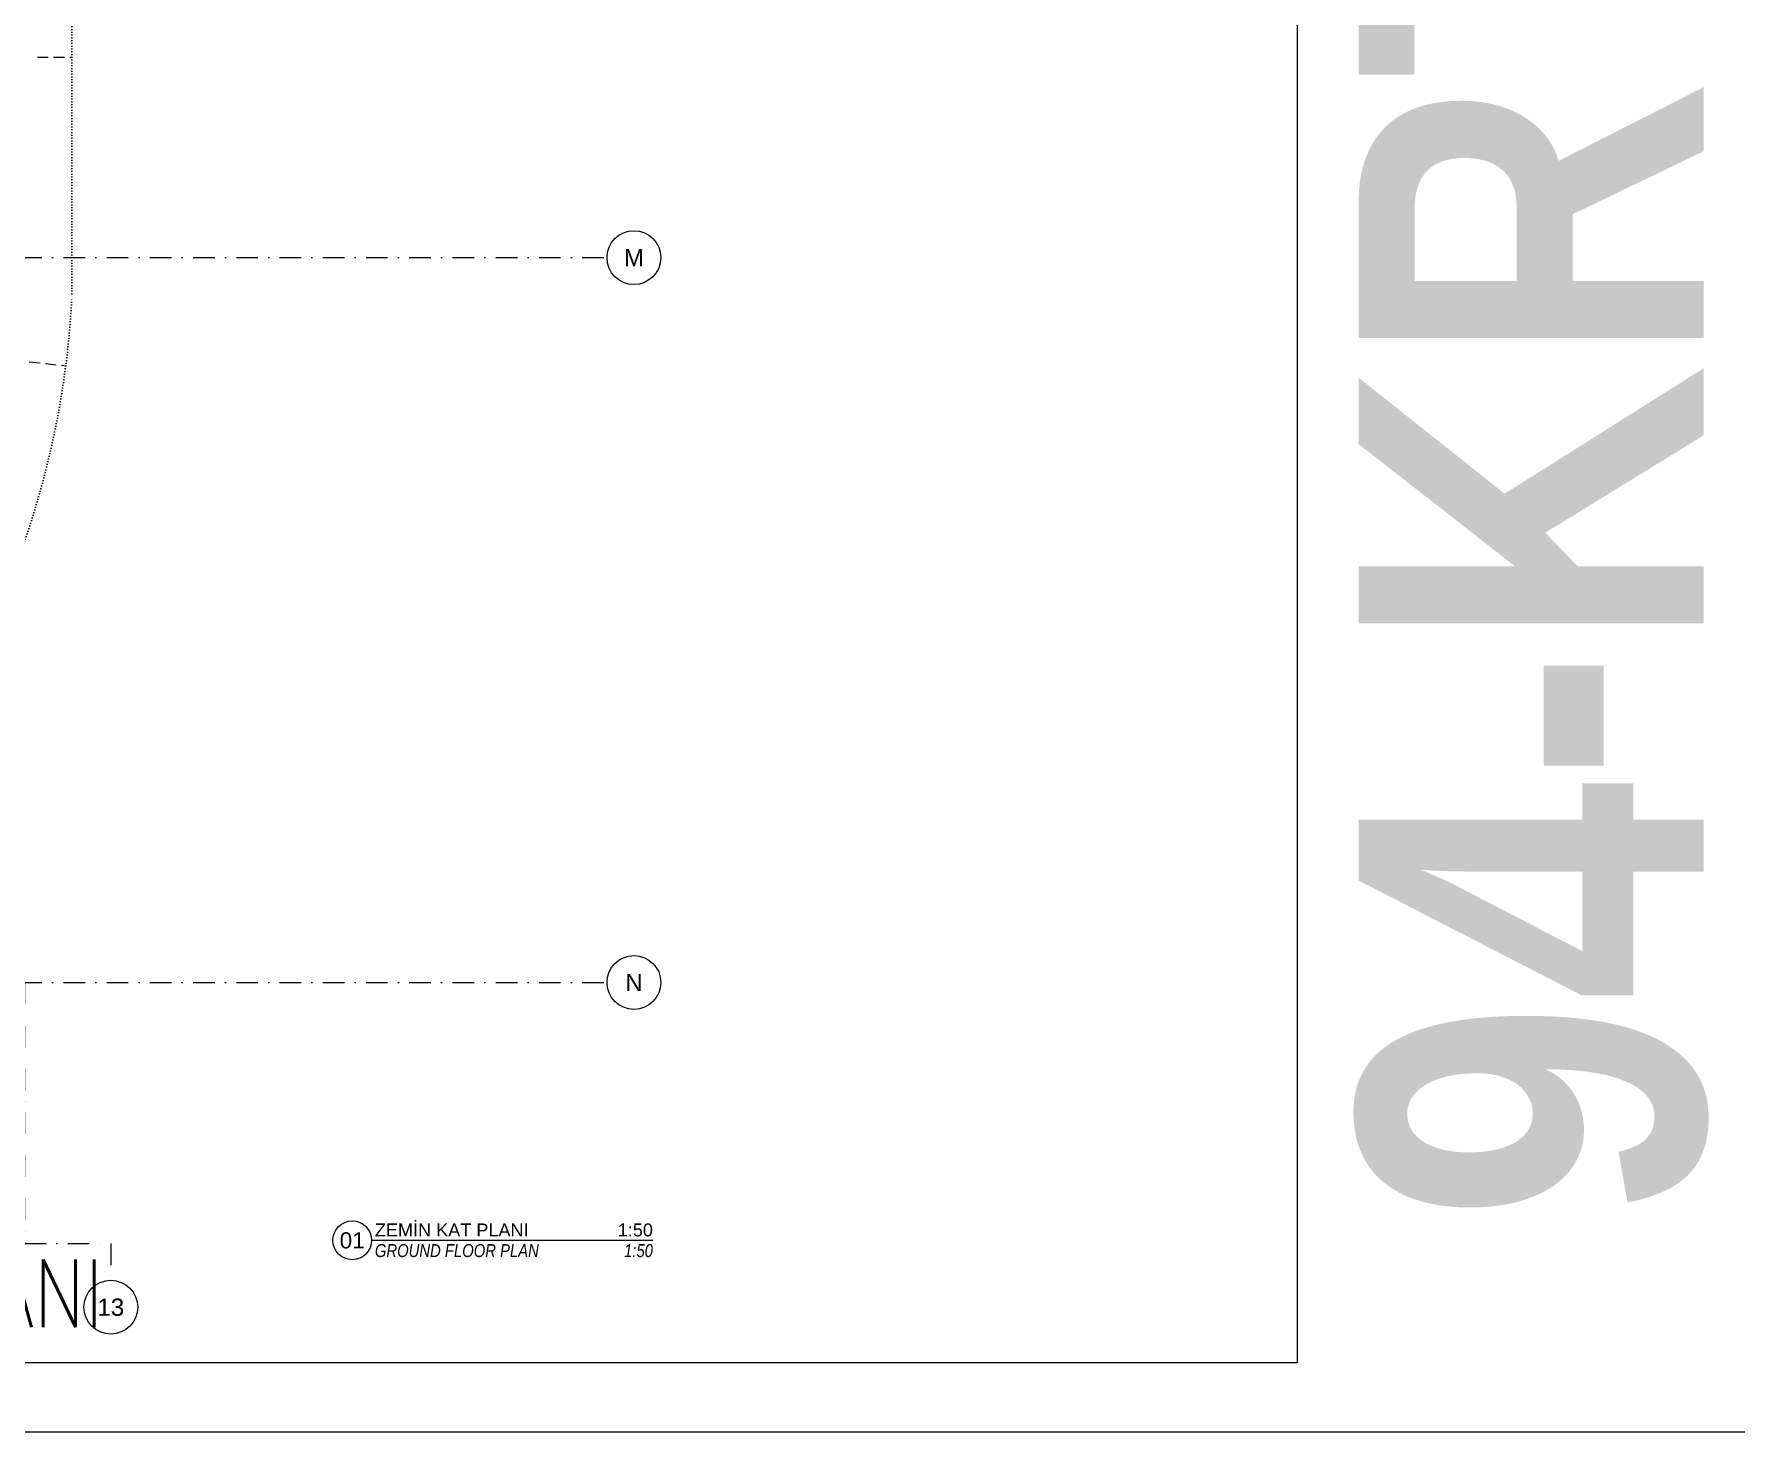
# Model space of a CAD drawing. Extents: x -9059 to 11889, y -1514 to 6575.
# Drawn here: x 3940 to 5912, y 0 to 1620 of the extents above; entities that cross this region are included whole.
import ezdxf
from ezdxf.enums import TextEntityAlignment as Align

# ---------------------------------------------------------------- set-up
doc = ezdxf.new("R2010")
doc.units = 0
doc.header["$LTSCALE"] = 25
doc.header["$MEASUREMENT"] = 0
for name, pattern in [('DASHDOT', [1, 0.5, -0.25, 0, -0.25]), ('DOT2', [0.125, 0, -0.125]), ('HIDDEN', [0.375, 0.25, -0.125])]:
    doc.linetypes.add(name, pattern=pattern)
doc.layers.get('0').update_dxf_attribs({"color": 9, "lineweight": 9})
for name, color, linetype, lineweight in [('20', 9, 'DOT2', 9), ('21_mahal200', 9, 'Continuous', 9), ('24', 9, 'DASHDOT', 9), ('40A', 9, 'Continuous', 9), ('E-YAZI', 7, 'Continuous', 30)]:
    doc.layers.add(name, color=color, linetype=linetype, lineweight=lineweight)
doc.styles.add('$1$Arial', font='arial.ttf', dxfattribs={"height": 2.5})
doc.styles.add('Arial', font='arial.ttf', dxfattribs={"height": 2.5})
doc.styles.add('E-YAZI', font='txttw.shx')
doc.styles.add('MuuM_TEXT-BOLD', font='ARIALNB.TTF')
doc.styles.add('MuuM_TEXT-ITALIC', font='ARIALNI.TTF')

# ---------------------------------------------------------------- blocks, each defined once
blk = doc.blocks.new('0_drawinglabel')
blk.add_lwpolyline([(3, 0), (46.46, 0)])
blk.add_circle((0, 0), 3)
at = {"style": 'Arial'}
blk.add_attdef('CIZIMADI', text='', height=2, dxfattribs=at).set_placement((3.5, 0), align=Align.BOTTOM_LEFT)
blk.add_attdef('OLCEK', text='', height=2, dxfattribs=at).set_placement((46.46, 0), align=Align.BOTTOM_RIGHT)
blk.add_attdef('CIZIMNO', text='', height=2.5, dxfattribs=at).set_placement((0, 0), align=Align.MIDDLE)
at = {"style": 'MuuM_TEXT-ITALIC'}
blk.add_attdef('DRAWINGNAME', text='', height=2, dxfattribs=at).set_placement((3.5, -0.59), align=Align.TOP_LEFT)
blk.add_attdef('SCALE', text='', height=2, dxfattribs=at).set_placement((46.46, -0.59), align=Align.TOP_RIGHT)
blk = doc.blocks.new('$0$0_aks')
at = {"linetype": 'Continuous'}
blk.add_circle((0, 0), 3.12, dxfattribs=at)
at = {"style": '$1$Arial'}
blk.add_attdef('AKS', text='', height=2.5, dxfattribs=at).set_placement((0, 0), align=Align.MIDDLE_CENTER)
blk = doc.blocks.new('AKS')
at = {"layer": '24', "ltscale": 2}
for points in [[(3905.1, 1345.9), (4585.1, 1345.9)], [(3905.1, 505.9), (4585.1, 505.9)], [(3910.1, 505.9), (3910.1, 203.4), (4010.1, 203.4), (4010.1, 160.8)]]:
    blk.add_lwpolyline(points, dxfattribs=at)
at = {"layer": '24'}
ref = blk.add_blockref('$0$0_aks', (4616.3, 1345.9), dxfattribs=dict(at, xscale=10, yscale=10, zscale=10))
ref.add_attrib('AKS', 'M', dxfattribs={"layer": '0', "height": 20, "style": '$1$Arial'}).set_placement((4616.3, 1345.9), align=Align.MIDDLE_CENTER)
ref = blk.add_blockref('$0$0_aks', (4616.3, 505.9), dxfattribs=dict(at, xscale=10, yscale=10, zscale=10))
ref.add_attrib('AKS', 'N', dxfattribs={"layer": '0', "height": 20, "style": '$1$Arial'}).set_placement((4616.3, 505.9), align=Align.MIDDLE_CENTER)
ref = blk.add_blockref('$0$0_aks', (4010.1, 129.6), dxfattribs=dict(at, xscale=10, yscale=10, zscale=10))
ref.add_attrib('AKS', '13', dxfattribs={"layer": '0', "height": 20, "style": '$1$Arial'}).set_placement((4010.1, 129.6), align=Align.MIDDLE_CENTER)

msp = doc.modelspace()

# ---------------------------------------------------------------- linework, layer by layer
at = {"layer": '20'}
msp.add_lwpolyline([(3004.06, 347.61), (3004.06, 632.12), (3069.06, 632.14), (3069.12, 417.52, 0.3674516), (3919.06, 1315.86), (3919.26, 2309.12), (3984.06, 2309.12), (3983.83, 1313.52, -0.388173), (3004.06, 347.61, -142.7307254)], format="xyb", dxfattribs=at)
at = {"layer": '20', "linetype": 'HIDDEN', "ltscale": 2}
for points in [[(3944.05, 1593.17), (3984.22, 1593.18)], [(3934.68, 1240.2), (3976.87, 1235.56)]]:
    msp.add_lwpolyline(points, dxfattribs=at)
at = {"layer": '40A'}
for points in [[(5944, 4205), (-1, 4205), (-1, 0), (5944, 0)], [(5404.06, 80), (79, 80), (79, 4125), (5404.06, 4125)]]:
    msp.add_lwpolyline(points, close=True, dxfattribs=at)

# ---------------------------------------------------------------- block references
msp.add_blockref('AKS', (19, 15))
at = {"layer": '21_mahal200', "xscale": 7.5, "yscale": 7.5, "zscale": 7.5}
msp.add_blockref('0_drawinglabel', (4308.86, 222.1), dxfattribs=at).add_auto_attribs({'CIZIMNO': '01', 'CIZIMADI': 'ZEMİN KAT PLANI', 'OLCEK': '1:50', 'DRAWINGNAME': 'GROUND FLOOR PLAN', 'SCALE': '1:50'})

# ---------------------------------------------------------------- texts
at = {"layer": '40A', "style": 'MuuM_TEXT-BOLD'}
msp.add_text('94-KRT-E-C-1000', height=400, rotation=90, dxfattribs=at).set_placement((5875.06, 2102.5), align=Align.CENTER)
at = {"layer": 'E-YAZI', "color": 4, "style": 'E-YAZI', "width": 0.8}
msp.add_text('ZEMIN KAT TELEFON-DATA-CCTV SISTEMI TESISAT PLANI', height=78.4, dxfattribs=at).set_placement((1655.09, 121.56))

doc.saveas('drawing.dxf')
